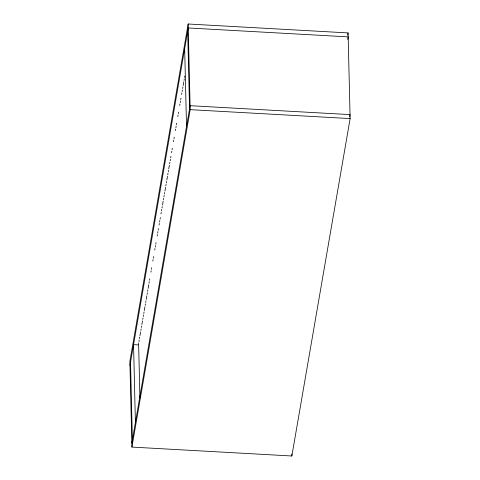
<?xml version="1.0" encoding="UTF-8"?>
<svg xmlns="http://www.w3.org/2000/svg" width="480" height="480" viewBox="0 0 480 480"><rect width="100%" height="100%" fill="white"/><g stroke="black" fill="none" stroke-linecap="round" stroke-linejoin="round"><path stroke-width="0.72" d="M188.154 24L129.87 361.422L131.916 447.084L291.846 456L350.13 118.578L348.084 32.916L188.154 24L190.2 109.656L131.916 447.084M129.966 365.388L188.25 27.96L348.18 36.882L347.73 39.48M138.438 344.448L138.69 342.972M138.948 341.496L139.2 340.02M139.458 338.55L139.71 337.074M139.968 335.598L140.604 331.908M140.856 330.432L141.114 328.956M141.366 327.486L141.624 326.01M141.876 324.534L142.512 320.844M142.77 319.368L143.022 317.898M143.28 316.422L143.532 314.946M143.79 313.47L144.042 311.994M144.3 310.518L144.936 306.834M145.188 305.358L145.446 303.882M145.698 302.406L145.956 300.93M146.208 299.454L146.844 295.77M147.102 294.294L147.354 292.818M147.612 291.342L147.864 289.866M148.122 288.39L148.758 284.706M149.01 283.23L149.268 281.754M149.52 280.278L149.778 278.802M150.924 272.166L151.176 270.69M151.434 269.214L151.686 267.738M152.832 261.102L153.09 259.626M153.342 258.15L153.6 256.68M154.746 250.038L154.998 248.562M155.256 247.086L155.508 245.616M155.766 244.14L156.018 242.664M157.164 236.028L157.422 234.552M157.674 233.076L157.932 231.6M158.184 230.124L158.442 228.648M159.078 224.964L159.33 223.488M159.588 222.012L159.84 220.536M160.098 219.06L160.35 217.584M160.986 213.9L161.244 212.424M161.496 210.948L161.754 209.472M162.006 207.996L162.264 206.52M162.516 205.05L163.152 201.36M163.41 199.884L163.662 198.408M163.92 196.932L164.172 195.456M164.43 193.986L164.682 192.51M164.934 191.034L165.576 187.344M165.828 185.868L166.086 184.398M166.338 182.922L166.596 181.446M166.848 179.97L167.484 176.28M167.742 174.804L167.994 173.334M168.252 171.858L168.504 170.382M168.756 168.906L169.398 165.216M169.65 163.746L169.908 162.27M170.16 160.794L170.418 159.318M170.67 157.842L170.922 156.366M171.564 152.682L171.816 151.206M172.074 149.73L172.326 148.254M173.472 141.618L173.73 140.142M173.982 138.666L174.24 137.19M175.386 130.554L175.638 129.078M175.896 127.602L176.148 126.126M176.4 124.65L176.658 123.18M177.804 116.538L178.062 115.062M178.314 113.586L178.566 112.116M179.718 105.474L179.97 103.998M180.222 102.528L180.48 101.052M180.732 99.576L180.99 98.1M181.626 94.41L181.884 92.934M182.136 91.464L182.388 89.988M182.646 88.512L182.898 87.036M183.156 85.56L183.792 81.876M184.044 80.4L184.302 78.924M184.554 77.448L184.812 75.972M131.82 443.118L190.104 105.696L350.034 114.612L349.65 116.832M347.7 35.13L348.084 32.916M190.2 109.656L350.13 118.578M291.798 454.02L291.846 456M187.686 31.212L189.546 108.948M184.668 48.702L186.522 126.432M139.914 398.004L138.648 344.934L133.548 344.646L135.402 422.382M130.53 362.136L132.384 439.872"/></g></svg>
